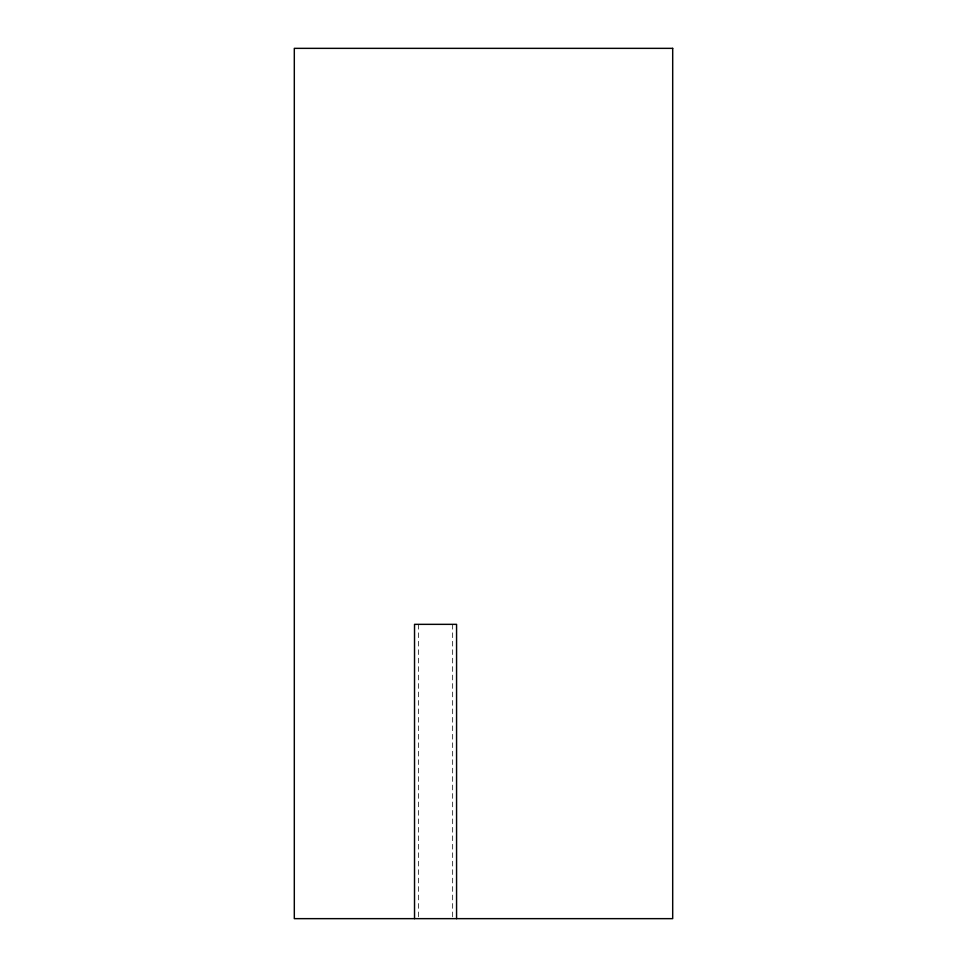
<?xml version="1.0" encoding="UTF-8"?>
<svg xmlns="http://www.w3.org/2000/svg" width="967" height="967" viewBox="0 0 967 967"><rect width="100%" height="100%" fill="white"/><g stroke="black" fill="none" stroke-linecap="round" stroke-linejoin="round"><path stroke-width="0.73" stroke-dasharray="4.83 3.63" d="M452.653 624.344L452.653 917.139M418.445 624.344L418.445 917.139"/><path stroke-width="1.45" d="M456.569 918.65L456.569 624.344L414.529 624.344L414.529 918.65M672.694 48.35L294.306 48.35L294.306 918.65L672.694 918.65L672.694 48.35"/></g></svg>
